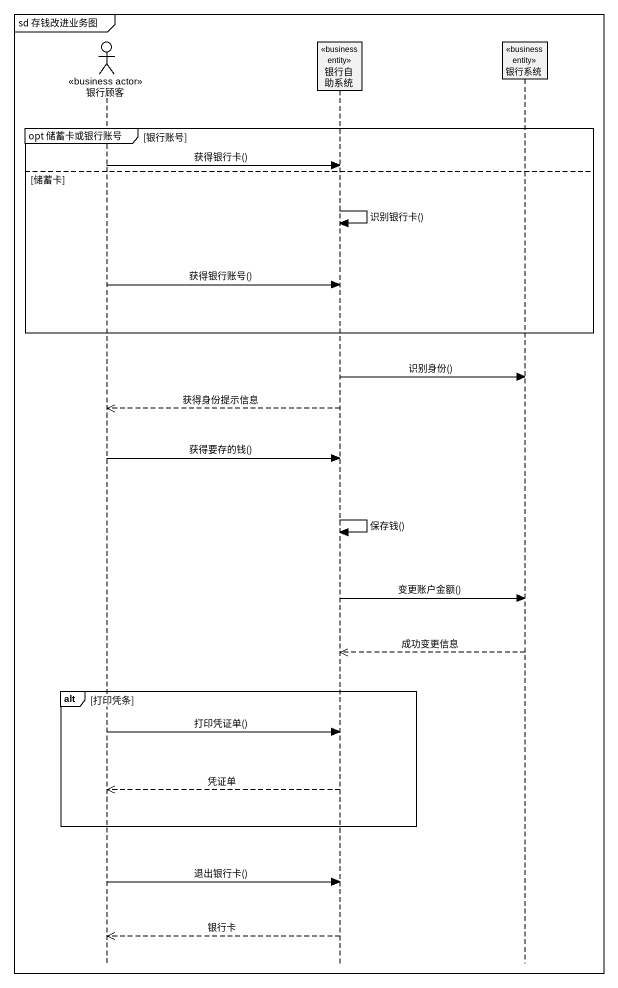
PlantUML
@startuml
mainframe sd 存钱改进业务图
hide footbox
actor 银行顾客 <<business actor>>
participant 银行自助系统 <<business entity>>
participant 银行系统 <<business entity>>

group opt 储蓄卡或银行账号 [银行账号]
  银行顾客 -> 银行自助系统 : 获得银行卡()
else 储蓄卡
  银行自助系统 -> 银行自助系统 : 识别银行卡()
  银行顾客 -> 银行自助系统 : 获得银行账号()
end
银行自助系统 -> 银行系统 : 识别身份()
银行自助系统 -->> 银行顾客 : 获得身份提示信息
银行顾客 -> 银行自助系统 : 获得要存的钱()
银行自助系统 -> 银行自助系统 : 保存钱()
银行自助系统 -> 银行系统 : 变更账户金额()
银行系统 -->> 银行自助系统 : 成功变更信息
alt 打印凭条
  银行顾客 -> 银行自助系统 : 打印凭证单()
  银行自助系统 -->> 银行顾客 : 凭证单
end
银行顾客 -> 银行自助系统 : 退出银行卡()
银行自助系统 -->> 银行顾客 : 银行卡
@enduml
